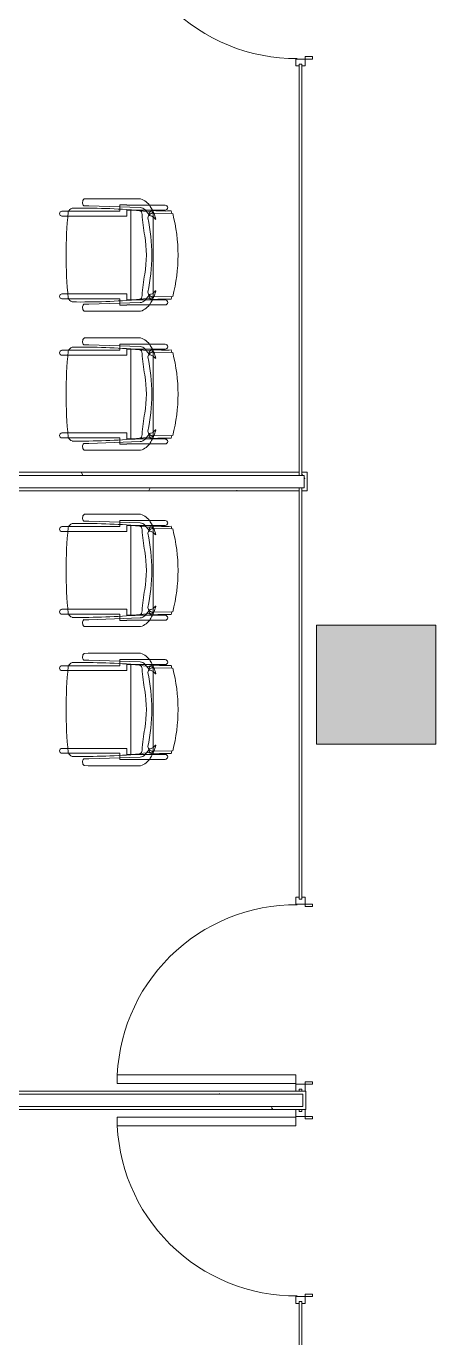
# Model space of a CAD drawing. Header units: inches. Extents: x 920 to 3122, y -545 to 2052.
# Drawn here: x 2608.1 to 2690.7, y 1614 to 1878.1 of the extents above; entities that cross this region are included whole.
import ezdxf

# ---------------------------------------------------------------- set-up
doc = ezdxf.new("R2010")
doc.units = ezdxf.units.IN
doc.header["$MEASUREMENT"] = 0
for name, color, linetype, lineweight in [('A-DOOR', 31, 'Continuous', 13), ('A-WALL', 113, 'Continuous', 13), ('A-WALL-PATT', 111, 'Continuous', 13), ('B-CL', 7, 'Continuous', 9), ('I-FURN', 30, 'Continuous', 9), ('I-WALL', 2, 'Continuous', 13), ('S-COLS', 52, 'Continuous', 13), ('Victor Bldg - 7th Floor_LINK_dwg', 8, 'Continuous', 9)]:
    doc.layers.add(name, color=color, linetype=linetype, lineweight=lineweight)
pattern_1 = [(0, (1837.652, 0), (30.72, 7.68), [1.267, -21.773, 1.267, -21.773, -122.88]), (0, (1837.652, 0), (30.72, 7.68), [-46.08, 1.267, -44.813, 1.267, -21.773, -53.76]), (0, (1837.652, 0), (30.72, 7.68), [-115.2, 1.267, -14.093, 1.267, -37.133]), (120, (1849.172, 3.84), (-22.011075, 22.7643), [1.267, -21.773, 1.267, -21.773, -122.88]), (120, (1849.172, 3.84), (-22.011075, 22.7643), [-46.08, 1.267, -44.813, 1.267, -21.773, -53.76]), (120, (1849.172, 3.84), (-22.011075, 22.7643), [-115.2, 1.267, -14.093, 1.267, -37.133]), (240, (1853.012, 19.2), (-8.708925, -30.4443), [1.267, -21.773, 1.267, -21.773, -122.88]), (240, (1853.012, 19.2), (-8.708925, -30.4443), [-46.08, 1.267, -44.813, 1.267, -21.773, -53.76]), (240, (1853.012, 19.2), (-8.708925, -30.4443), [-115.2, 1.267, -14.093, 1.267, -37.133])]

# ---------------------------------------------------------------- blocks, each defined once
blk = doc.blocks.new('Concrete-Rectangular-Column - 24_ x 24_-V5-Level 07  POWER _ SIGNAL')
at = {"layer": 'S-COLS', "lineweight": 9}
blk.add_hatch(color=7, dxfattribs=at).paths.add_polyline_path([(12, -12), (12, 12), (-12, 12), (-12, -12), (7.48, -12)], flags=0)
at = {"layer": 'S-COLS', "color": 8, "lineweight": 20}
for p, q in [((12, 12), (-12, 12)), ((-12, 12), (-12, -12)), ((12, -12), (12, 12)), ((-12, -12), (12, -12))]:
    blk.add_line(p, q, dxfattribs=at)
blk = doc.blocks.new('Victor Bldg - 7th Floor_LINK_dwg-6972240-Level 07  POWER _ SIGNAL')
at = {"layer": 'B-CL', "flags": 128}
blk.add_lwpolyline([(829, 1757.5), (853, 1757.5), (853, 1733.5), (829, 1733.5)], close=True, dxfattribs=at)
blk = doc.blocks.new('F-Haworth_Chair_X99-Seminar - X99 Seminar Chair with Glides-7293402-Level 07  POWER _ SIGNAL')
at = {"layer": 'I-FURN'}
for p, q in [((-8.82, 9.44), (-8.82, 10.78)), ((-7.83, 10.78), (-7.83, 9.57)), ((7.83, 9.57), (7.83, 10.78)), ((8.82, 10.78), (8.82, 9.44)), ((-8.82, -0.89), (-8.82, 9.44)), ((-7.83, 9.57), (-7.83, -2.27)), ((7.83, -2.27), (7.83, 9.57)), ((8.82, 9.44), (8.82, -0.89)), ((-11.32, 5.48), (-11.3, 6.32)), ((-11.32, -5.06), (-11.32, 5.48)), ((-9.92, 6.36), (-9.92, 5.36)), ((-9.92, 5.36), (-9.57, -4.97)), ((9.57, -4.97), (9.92, 5.36)), ((9.92, 5.36), (9.92, 6.36)), ((11.3, 6.32), (11.32, 5.48)), ((11.32, 5.48), (11.32, -5.06)), ((-10.07, -0.89), (-9.71, -0.89)), ((-10.07, -2.27), (-10.07, -0.89)), ((-10.04, -2.27), (-10.07, -2.27)), ((-10.04, -4.99), (-10.04, -2.27)), ((-9.71, -0.89), (-9.2, -0.89)), ((-9.2, -0.89), (-8.82, -0.89)), ((-9.04, -2.27), (-9.04, -3.12)), ((-7.83, -2.27), (-9.04, -2.27)), ((9.04, -2.27), (7.83, -2.27)), ((8.82, -0.89), (9.2, -0.89)), ((9.04, -3.12), (9.04, -2.27)), ((9.2, -0.89), (9.71, -0.89)), ((9.71, -0.89), (10.07, -0.89)), ((10.04, -2.27), (10.04, -4.99)), ((10.07, -2.27), (10.04, -2.27)), ((10.07, -0.89), (10.07, -2.27)), ((-10.04, -6.81), (-10.04, -5)), ((-9.07, -3.12), (9.07, -3.12)), ((-9.07, -3.2), (-9.07, -3.12)), ((-8.9, -4.8), (-9.07, -3.2)), ((-9.04, -3.12), (-9.04, -3.43)), ((-9.04, -3.43), (-9.04, -3.62)), ((-9.04, -3.62), (-9.04, -5.99)), ((-8.88, -4.99), (-8.89, -4.91)), ((-8.75, -6.22), (-8.88, -4.99)), ((8.88, -4.99), (8.75, -6.22)), ((8.89, -4.91), (8.88, -4.99)), ((9.07, -3.2), (8.9, -4.8)), ((9.04, -3.43), (9.04, -3.12)), ((9.04, -3.62), (9.04, -3.43)), ((9.04, -5.99), (9.04, -3.62)), ((9.07, -3.12), (9.07, -3.2)), ((10.04, -5), (10.04, -6.81)), ((-10.04, -10.02), (-10.04, -6.81)), ((-9.13, -5.92), (-8.07, -6.77)), ((-9.04, -5.99), (-9.04, -7.4)), ((-9.04, -7.4), (-9.04, -10.02)), ((-8.68, -6.87), (-8.75, -6.22)), ((-8.62, -7.42), (-8.68, -6.87)), ((-8.6, -7.6), (-8.62, -7.43)), ((-8.61, -6.81), (-8.23, -6.95)), ((-8.49, -7.6), (-8.56, -7.6)), ((-8.42, -7.57), (-8.34, -11.37)), ((-8.34, -11.52), (-8.42, -7.57)), ((-7.65, -7.6), (-8.4, -7.6)), ((-8.03, -6.81), (-7.95, -6.87)), ((7.65, -7.6), (-7.65, -7.6)), ((8.4, -7.6), (7.65, -7.6)), ((7.95, -6.87), (8.03, -6.81)), ((8.07, -6.77), (9.13, -5.92)), ((8.23, -6.95), (8.61, -6.81)), ((8.34, -11.37), (8.42, -7.57)), ((8.42, -7.57), (8.34, -11.52)), ((8.56, -7.6), (8.49, -7.6)), ((8.62, -7.43), (8.6, -7.6)), ((8.68, -6.87), (8.62, -7.42)), ((8.75, -6.22), (8.68, -6.87)), ((9.04, -7.4), (9.04, -5.99)), ((9.04, -10.02), (9.04, -7.4)), ((10.04, -6.81), (10.04, -10.02)), ((-7.18, -7.99), (-7.21, -8.13)), ((7.21, -8.13), (7.18, -7.99))]:
    blk.add_line(p, q, dxfattribs=at)
for centre, radius, start, end in [((-8.32, 10.78), 0.495, 0, 180), ((8.32, 10.78), 0.495, 0, 180), ((-8.21, 8.28), 1.31, 110.0433, 159.9567), ((144.06, 7.32), 153.52, 179.4749, 184.5213), ((0, -75.01), 84.96, 84.1475, 95.8525), ((8.21, 8.28), 1.31, 20.0433, 69.9567), ((-144.06, 7.32), 153.52, 355.4787, 0.5251), ((-10.58, 5.68), 0.956, 45.8901, 138.1099), ((10.58, 5.68), 0.956, 41.8901, 134.1099), ((-7.87, -3.92), 3.63, 198.1789, 238.0478), ((-8.18, -4.9), 1.39, 182.8013, 227.1078), ((-8.24, -4.59), 0.763, 194.2338, 275.7662), ((8.24, -4.59), 0.763, 264.2338, 345.7662), ((8.18, -4.9), 1.39, 312.8922, 357.1987), ((7.87, -3.92), 3.63, 301.9522, 341.8211), ((-4.71, 1.15), 9.61, 238.0478, 243.9964), ((-5.2, -7.86), 3.74, 170.0936, 184.0143), ((-4.71, 1.15), 9.61, 243.9964, 246.4906), ((-8.28, -7.33), 0.613, 122.5427, 170.0936), ((-4.71, 1.15), 9.61, 246.6393, 247.073), ((-7.37, -7.55), 1.05, 95.9554, 181.1786), ((-7.37, -7.55), 1.05, 145.2002, 181.1786), ((-4.71, 1.15), 9.61, 247.2631, 254.9334), ((-11.32, -48.08), 42.84, 79.9767, 85.7699), ((-6.55, -6.76), 1.38, 185.0878, 199.5533), ((-6.55, -6.76), 1.38, 199.5533, 212.4248), ((-6.55, -6.76), 1.38, 214.0187, 228.4842), ((0, 26.49), 33.83, 257.2285, 282.7715), ((-6.55, -6.76), 1.38, 228.4842, 242.9497), ((0, 15.97), 22.19, 259.9767, 280.0233), ((11.32, -48.08), 42.84, 94.2301, 100.0233), ((6.55, -6.76), 1.38, 297.0503, 325.9813), ((4.71, 1.15), 9.61, 285.0666, 292.7369), ((7.37, -7.55), 1.05, 358.8214, 84.0446), ((6.55, -6.76), 1.38, 327.5752, 354.9122), ((7.37, -7.55), 1.05, 358.8214, 34.7998), ((4.71, 1.15), 9.61, 292.927, 293.3607), ((4.71, 1.15), 9.61, 293.5094, 296.0036), ((8.28, -7.33), 0.613, 9.9064, 57.4573), ((5.2, -7.86), 3.74, 355.9857, 9.9064), ((4.71, 1.15), 9.61, 296.0036, 301.9522), ((-9.54, -10.02), 0.498, 180, 0), ((-36.06, -10.03), 27.2, 357.4882, 4.0143), ((36.06, -10.03), 27.2, 175.9857, 182.5118), ((9.54, -10.02), 0.498, 180, 0), ((0, 20.73), 33.17, 254.4478, 255.4234), ((0, 20.29), 32.89, 255.304, 284.6925), ((0, 20.73), 33.17, 284.5766, 285.5522)]:
    blk.add_arc(centre, radius, start, end, dxfattribs=at)
blk = doc.blocks.new('F-Haworth_Chair_X99-Seminar - X99 Seminar Chair with Glides-V6-Level 07  POWER _ SIGNAL')
at = {"layer": 'I-FURN'}
for p, q in [((-8.82, 9.44), (-8.82, 10.78)), ((-7.83, 10.78), (-7.83, 9.57)), ((7.83, 9.57), (7.83, 10.78)), ((8.82, 10.78), (8.82, 9.44)), ((-8.82, -0.89), (-8.82, 9.44)), ((-7.83, 9.57), (-7.83, -2.27)), ((7.83, -2.27), (7.83, 9.57)), ((8.82, 9.44), (8.82, -0.89)), ((-11.32, 5.48), (-11.3, 6.32)), ((-11.32, -5.06), (-11.32, 5.48)), ((-9.92, 6.36), (-9.92, 5.36)), ((-9.92, 5.36), (-9.57, -4.97)), ((9.57, -4.97), (9.92, 5.36)), ((9.92, 5.36), (9.92, 6.36)), ((11.3, 6.32), (11.32, 5.48)), ((11.32, 5.48), (11.32, -5.06)), ((-10.07, -0.89), (-9.71, -0.89)), ((-10.07, -2.27), (-10.07, -0.89)), ((-10.04, -2.27), (-10.07, -2.27)), ((-10.04, -4.99), (-10.04, -2.27)), ((-9.71, -0.89), (-9.2, -0.89)), ((-9.2, -0.89), (-8.82, -0.89)), ((-9.04, -2.27), (-9.04, -3.12)), ((-7.83, -2.27), (-9.04, -2.27)), ((9.04, -2.27), (7.83, -2.27)), ((8.82, -0.89), (9.2, -0.89)), ((9.04, -3.12), (9.04, -2.27)), ((9.2, -0.89), (9.71, -0.89)), ((9.71, -0.89), (10.07, -0.89)), ((10.04, -2.27), (10.04, -4.99)), ((10.07, -2.27), (10.04, -2.27)), ((10.07, -0.89), (10.07, -2.27)), ((-10.04, -6.81), (-10.04, -5)), ((-9.07, -3.12), (9.07, -3.12)), ((-9.07, -3.2), (-9.07, -3.12)), ((-8.9, -4.8), (-9.07, -3.2)), ((-9.04, -3.12), (-9.04, -3.43)), ((-9.04, -3.43), (-9.04, -3.62)), ((-9.04, -3.62), (-9.04, -5.99)), ((-8.88, -4.99), (-8.89, -4.91)), ((-8.75, -6.22), (-8.88, -4.99)), ((8.88, -4.99), (8.75, -6.22)), ((8.89, -4.91), (8.88, -4.99)), ((9.07, -3.2), (8.9, -4.8)), ((9.04, -3.43), (9.04, -3.12)), ((9.04, -3.62), (9.04, -3.43)), ((9.04, -5.99), (9.04, -3.62)), ((9.07, -3.12), (9.07, -3.2)), ((10.04, -5), (10.04, -6.81)), ((-10.04, -10.02), (-10.04, -6.81)), ((-9.13, -5.92), (-8.07, -6.77)), ((-9.04, -5.99), (-9.04, -7.4)), ((-9.04, -7.4), (-9.04, -10.02)), ((-8.68, -6.87), (-8.75, -6.22)), ((-8.64, -7.28), (-8.68, -6.87)), ((-8.62, -7.42), (-8.64, -7.29)), ((-8.6, -7.6), (-8.62, -7.43)), ((-8.61, -6.81), (-8.23, -6.95)), ((-8.49, -7.6), (-8.56, -7.6)), ((-8.42, -7.57), (-8.34, -11.37)), ((-8.34, -11.52), (-8.42, -7.57)), ((-7.65, -7.6), (-8.4, -7.6)), ((-8.03, -6.81), (-7.95, -6.87)), ((7.65, -7.6), (-7.65, -7.6)), ((8.4, -7.6), (7.65, -7.6)), ((7.95, -6.87), (8.03, -6.81)), ((8.07, -6.77), (9.13, -5.92)), ((8.23, -6.95), (8.61, -6.81)), ((8.34, -11.37), (8.42, -7.57)), ((8.42, -7.57), (8.34, -11.52)), ((8.56, -7.6), (8.49, -7.6)), ((8.62, -7.43), (8.6, -7.6)), ((8.68, -6.87), (8.62, -7.42)), ((8.75, -6.22), (8.68, -6.87)), ((9.04, -7.4), (9.04, -5.99)), ((9.04, -10.02), (9.04, -7.4)), ((10.04, -6.81), (10.04, -10.02)), ((-7.18, -7.99), (-7.21, -8.13)), ((7.21, -8.13), (7.18, -7.99))]:
    blk.add_line(p, q, dxfattribs=at)
for centre, radius, start, end in [((-8.32, 10.78), 0.495, 0, 180), ((8.32, 10.78), 0.495, 0, 180), ((-8.21, 8.28), 1.31, 110.0433, 159.9567), ((144.06, 7.32), 153.52, 179.4749, 184.5213), ((0, -75.01), 84.96, 84.1475, 95.8525), ((8.21, 8.28), 1.31, 20.0433, 69.9567), ((-144.06, 7.32), 153.52, 355.4787, 0.5251), ((-10.58, 5.68), 0.956, 45.8901, 138.1099), ((10.58, 5.68), 0.956, 41.8901, 134.1099), ((-7.87, -3.92), 3.63, 198.1789, 238.0478), ((-8.18, -4.9), 1.39, 182.8013, 227.1078), ((-8.24, -4.59), 0.763, 194.2338, 275.7662), ((8.24, -4.59), 0.763, 264.2338, 345.7662), ((8.18, -4.9), 1.39, 312.8922, 357.1987), ((7.87, -3.92), 3.63, 301.9522, 341.8211), ((-4.71, 1.15), 9.61, 238.0478, 243.9964), ((-5.2, -7.86), 3.74, 170.0936, 184.0143), ((-4.71, 1.15), 9.61, 243.9964, 245.8154), ((-8.28, -7.33), 0.613, 122.5427, 170.0936), ((-4.71, 1.15), 9.61, 245.8524, 246.4906), ((-4.71, 1.15), 9.61, 246.6393, 247.073), ((-7.37, -7.55), 1.05, 95.9554, 181.1786), ((-7.37, -7.55), 1.05, 145.2002, 181.1786), ((-4.71, 1.15), 9.61, 247.2631, 254.9334), ((-11.32, -48.08), 42.84, 79.9767, 85.7699), ((-6.55, -6.76), 1.38, 185.0878, 199.5533), ((-6.55, -6.76), 1.38, 199.5533, 212.4248), ((-6.55, -6.76), 1.38, 214.0187, 242.9497), ((0, 26.49), 33.83, 257.2285, 282.7715), ((0, 15.97), 22.19, 259.9767, 280.0233), ((11.32, -48.08), 42.84, 94.2301, 100.0233), ((6.55, -6.76), 1.38, 297.0503, 325.9813), ((4.71, 1.15), 9.61, 285.0666, 292.7369), ((7.37, -7.55), 1.05, 358.8214, 84.0446), ((6.55, -6.76), 1.38, 327.5752, 354.9122), ((7.37, -7.55), 1.05, 358.8214, 34.7998), ((4.71, 1.15), 9.61, 292.927, 293.3607), ((4.71, 1.15), 9.61, 293.5094, 296.0036), ((8.28, -7.33), 0.613, 9.9064, 57.4573), ((5.2, -7.86), 3.74, 355.9857, 9.9064), ((4.71, 1.15), 9.61, 296.0036, 301.9522), ((-9.54, -10.02), 0.498, 180, 0), ((-36.06, -10.03), 27.2, 357.4882, 4.0143), ((36.06, -10.03), 27.2, 175.9857, 182.5118), ((9.54, -10.02), 0.498, 180, 0), ((0, 20.73), 33.17, 254.4478, 255.4234), ((0, 20.29), 32.89, 255.304, 284.6925), ((0, 20.73), 33.17, 284.5766, 285.5522)]:
    blk.add_arc(centre, radius, start, end, dxfattribs=at)
blk = doc.blocks.new('F-Haworth_Chair_X99-Seminar - X99 Seminar Chair with Glides-7157676-Level 07  POWER _ SIGNAL')
at = {"layer": 'I-FURN'}
for p, q in [((-8.34, 11.52), (-8.42, 7.57)), ((-8.42, 7.57), (-8.34, 11.37)), ((8.42, 7.57), (8.34, 11.52)), ((8.34, 11.37), (8.42, 7.57)), ((-10.04, 10.02), (-10.04, 6.81)), ((-9.04, 7.4), (-9.04, 10.02)), ((-7.18, 7.99), (-7.21, 8.13)), ((7.21, 8.13), (7.18, 7.99)), ((9.04, 10.02), (9.04, 7.4)), ((10.04, 6.81), (10.04, 10.02)), ((-10.04, 6.81), (-10.04, 5)), ((-9.13, 5.92), (-8.07, 6.77)), ((-9.04, 5.99), (-9.04, 7.4)), ((-9.04, 3.62), (-9.04, 5.99)), ((-8.75, 6.22), (-8.88, 4.99)), ((-8.68, 6.87), (-8.75, 6.22)), ((-8.62, 7.42), (-8.68, 6.87)), ((-8.6, 7.6), (-8.62, 7.43)), ((-8.61, 6.81), (-8.23, 6.95)), ((-8.49, 7.6), (-8.56, 7.6)), ((-7.65, 7.6), (-8.4, 7.6)), ((-8.03, 6.81), (-7.95, 6.87)), ((7.65, 7.6), (-7.65, 7.6)), ((8.4, 7.6), (7.65, 7.6)), ((7.95, 6.87), (8.03, 6.81)), ((8.07, 6.77), (9.13, 5.92)), ((8.23, 6.95), (8.61, 6.81)), ((8.56, 7.6), (8.49, 7.6)), ((8.62, 7.43), (8.6, 7.6)), ((8.68, 6.87), (8.62, 7.42)), ((8.75, 6.22), (8.68, 6.87)), ((8.88, 4.99), (8.75, 6.22)), ((9.04, 7.4), (9.04, 5.99)), ((9.04, 5.99), (9.04, 3.62)), ((10.04, 5), (10.04, 6.81)), ((-11.32, 5.06), (-11.32, -5.48)), ((-10.04, 4.99), (-10.04, 2.27)), ((-9.92, -5.36), (-9.57, 4.97)), ((-8.9, 4.8), (-9.07, 3.2)), ((-9.07, 3.2), (-9.07, 3.12)), ((-9.07, 3.12), (9.07, 3.12)), ((-9.04, 3.43), (-9.04, 3.62)), ((-9.04, 3.12), (-9.04, 3.43)), ((-9.04, 2.27), (-9.04, 3.12)), ((-8.88, 4.99), (-8.89, 4.91)), ((8.89, 4.91), (8.88, 4.99)), ((9.07, 3.2), (8.9, 4.8)), ((9.04, 3.62), (9.04, 3.43)), ((9.04, 3.43), (9.04, 3.12)), ((9.04, 3.12), (9.04, 2.27)), ((9.07, 3.12), (9.07, 3.2)), ((9.57, 4.97), (9.92, -5.36)), ((10.04, 2.27), (10.04, 4.99)), ((11.32, -5.48), (11.32, 5.06)), ((-10.04, 2.27), (-10.07, 2.27)), ((-10.07, 2.27), (-10.07, 0.89)), ((-10.07, 0.89), (-9.71, 0.89)), ((-9.71, 0.89), (-9.2, 0.89)), ((-9.2, 0.89), (-8.82, 0.89)), ((-7.83, 2.27), (-9.04, 2.27)), ((-8.82, 0.89), (-8.82, -9.44)), ((-7.83, -9.57), (-7.83, 2.27)), ((9.04, 2.27), (7.83, 2.27)), ((7.83, 2.27), (7.83, -9.57)), ((8.82, 0.89), (9.2, 0.89)), ((8.82, -9.44), (8.82, 0.89)), ((9.2, 0.89), (9.71, 0.89)), ((9.71, 0.89), (10.07, 0.89)), ((10.07, 2.27), (10.04, 2.27)), ((10.07, 0.89), (10.07, 2.27)), ((-11.32, -5.48), (-11.3, -6.32)), ((-9.92, -6.36), (-9.92, -5.36)), ((9.92, -5.36), (9.92, -6.36)), ((11.3, -6.32), (11.32, -5.48)), ((-8.82, -9.44), (-8.82, -10.78)), ((-7.83, -10.78), (-7.83, -9.57)), ((7.83, -9.57), (7.83, -10.78)), ((8.82, -10.78), (8.82, -9.44))]:
    blk.add_line(p, q, dxfattribs=at)
for centre, radius, start, end in [((-36.06, 10.03), 27.2, 355.9857, 2.5118), ((0, -20.73), 33.17, 104.5766, 105.5522), ((0, -20.29), 32.89, 75.3075, 104.696), ((0, -20.73), 33.17, 74.4478, 75.4234), ((36.06, 10.03), 27.2, 177.4882, 184.0143), ((-9.54, 10.02), 0.498, 360, 180), ((-5.2, 7.86), 3.74, 175.9857, 189.9064), ((-4.71, -1.15), 9.61, 105.0666, 112.7369), ((-6.55, 6.76), 1.38, 117.0503, 145.9813), ((6.55, 6.76), 1.38, 34.0187, 62.9497), ((4.71, -1.15), 9.61, 67.2631, 74.9334), ((5.2, 7.86), 3.74, 350.0936, 4.0143), ((9.54, 10.02), 0.498, 360, 180), ((-7.87, 3.92), 3.63, 121.9522, 161.8211), ((-4.71, -1.15), 9.61, 116.0036, 121.9522), ((-8.18, 4.9), 1.39, 132.8922, 177.1987), ((-8.24, 4.59), 0.763, 84.2338, 165.7662), ((-4.71, -1.15), 9.61, 113.5094, 116.0036), ((-8.28, 7.33), 0.613, 189.9064, 237.4573), ((-4.71, -1.15), 9.61, 112.927, 113.3607), ((-7.37, 7.55), 1.05, 178.8214, 214.7998), ((-7.37, 7.55), 1.05, 178.8214, 264.0446), ((-11.32, 48.08), 42.84, 274.2301, 280.0233), ((-6.55, 6.76), 1.38, 147.5752, 174.9122), ((0, -26.49), 33.83, 77.2285, 102.7715), ((0, -15.97), 22.19, 79.9767, 100.0233), ((11.32, 48.08), 42.84, 259.9767, 265.7699), ((7.37, 7.55), 1.05, 275.9554, 1.1786), ((6.55, 6.76), 1.38, 5.0878, 32.4248), ((8.24, 4.59), 0.763, 14.2338, 95.7662), ((7.37, 7.55), 1.05, 325.2002, 1.1786), ((4.71, -1.15), 9.61, 66.6393, 67.073), ((4.71, -1.15), 9.61, 63.9964, 66.4906), ((8.28, 7.33), 0.613, 302.5427, 350.0936), ((4.71, -1.15), 9.61, 58.0478, 63.9964), ((8.18, 4.9), 1.39, 2.8013, 47.1078), ((7.87, 3.92), 3.63, 18.1789, 58.0478), ((144.06, -7.32), 153.52, 175.4787, 180.5251), ((-144.06, -7.32), 153.52, 359.4749, 4.5213), ((-10.58, -5.68), 0.956, 221.8901, 314.1099), ((10.58, -5.68), 0.956, 225.8901, 318.1099), ((-8.21, -8.28), 1.31, 200.0433, 249.9567), ((0, 75.01), 84.96, 264.1475, 275.8525), ((8.21, -8.28), 1.31, 290.0433, 339.9567), ((-8.32, -10.78), 0.495, 180, 360), ((8.32, -10.78), 0.495, 180, 360)]:
    blk.add_arc(centre, radius, start, end, dxfattribs=at)
blk = doc.blocks.new('F-Haworth_Chair_X99-Seminar - X99 Seminar Chair with Glides-V7-Level 07  POWER _ SIGNAL')
at = {"layer": 'I-FURN'}
for p, q in [((-8.34, 11.52), (-8.42, 7.57)), ((-8.42, 7.57), (-8.34, 11.37)), ((8.42, 7.57), (8.34, 11.52)), ((8.34, 11.37), (8.42, 7.57)), ((-10.04, 10.02), (-10.04, 6.81)), ((-9.04, 7.4), (-9.04, 10.02)), ((-7.18, 7.99), (-7.21, 8.13)), ((7.21, 8.13), (7.18, 7.99)), ((9.04, 10.02), (9.04, 7.4)), ((10.04, 6.81), (10.04, 10.02)), ((-10.04, 6.81), (-10.04, 5)), ((-9.13, 5.92), (-8.07, 6.77)), ((-9.04, 5.99), (-9.04, 7.4)), ((-9.04, 3.62), (-9.04, 5.99)), ((-8.75, 6.22), (-8.88, 4.99)), ((-8.68, 6.87), (-8.75, 6.22)), ((-8.62, 7.42), (-8.68, 6.87)), ((-8.6, 7.6), (-8.62, 7.43)), ((-8.61, 6.81), (-8.23, 6.95)), ((-8.49, 7.6), (-8.56, 7.6)), ((-7.65, 7.6), (-8.4, 7.6)), ((-8.03, 6.81), (-7.95, 6.87)), ((7.65, 7.6), (-7.65, 7.6)), ((8.4, 7.6), (7.65, 7.6)), ((7.95, 6.87), (8.03, 6.81)), ((8.07, 6.77), (9.13, 5.92)), ((8.23, 6.95), (8.61, 6.81)), ((8.56, 7.6), (8.49, 7.6)), ((8.62, 7.43), (8.6, 7.6)), ((8.68, 6.87), (8.62, 7.42)), ((8.75, 6.22), (8.68, 6.87)), ((8.88, 4.99), (8.75, 6.22)), ((9.04, 7.4), (9.04, 5.99)), ((9.04, 5.99), (9.04, 3.62)), ((10.04, 5), (10.04, 6.81)), ((-11.32, 5.06), (-11.32, -5.48)), ((-10.04, 4.99), (-10.04, 2.27)), ((-9.92, -5.36), (-9.57, 4.97)), ((-8.9, 4.8), (-9.07, 3.2)), ((-9.07, 3.2), (-9.07, 3.12)), ((-9.07, 3.12), (9.07, 3.12)), ((-9.04, 3.43), (-9.04, 3.62)), ((-9.04, 3.12), (-9.04, 3.43)), ((-9.04, 2.27), (-9.04, 3.12)), ((-8.88, 4.99), (-8.89, 4.91)), ((8.89, 4.91), (8.88, 4.99)), ((9.07, 3.2), (8.9, 4.8)), ((9.04, 3.62), (9.04, 3.43)), ((9.04, 3.43), (9.04, 3.12)), ((9.04, 3.12), (9.04, 2.27)), ((9.07, 3.12), (9.07, 3.2)), ((9.57, 4.97), (9.92, -5.36)), ((10.04, 2.27), (10.04, 4.99)), ((11.32, -5.48), (11.32, 5.06)), ((-10.04, 2.27), (-10.07, 2.27)), ((-10.07, 2.27), (-10.07, 0.89)), ((-10.07, 0.89), (-9.71, 0.89)), ((-9.71, 0.89), (-9.2, 0.89)), ((-9.2, 0.89), (-8.82, 0.89)), ((-7.83, 2.27), (-9.04, 2.27)), ((-8.82, 0.89), (-8.82, -9.44)), ((-7.83, -9.57), (-7.83, 2.27)), ((9.04, 2.27), (7.83, 2.27)), ((7.83, 2.27), (7.83, -9.57)), ((8.82, 0.89), (9.2, 0.89)), ((8.82, -9.44), (8.82, 0.89)), ((9.2, 0.89), (9.71, 0.89)), ((9.71, 0.89), (10.07, 0.89)), ((10.07, 2.27), (10.04, 2.27)), ((10.07, 0.89), (10.07, 2.27)), ((-11.32, -5.48), (-11.3, -6.32)), ((-9.92, -6.36), (-9.92, -5.36)), ((9.92, -5.36), (9.92, -6.36)), ((11.3, -6.32), (11.32, -5.48)), ((-8.82, -9.44), (-8.82, -10.78)), ((-7.83, -10.78), (-7.83, -9.57)), ((7.83, -9.57), (7.83, -10.78)), ((8.82, -10.78), (8.82, -9.44))]:
    blk.add_line(p, q, dxfattribs=at)
for centre, radius, start, end in [((-36.06, 10.03), 27.2, 355.9857, 2.5118), ((0, -20.73), 33.17, 104.5766, 105.5522), ((0, -20.29), 32.89, 75.3075, 104.696), ((0, -20.73), 33.17, 74.4478, 75.4234), ((36.06, 10.03), 27.2, 177.4882, 184.0143), ((-9.54, 10.02), 0.498, 360, 180), ((-5.2, 7.86), 3.74, 175.9857, 189.9064), ((-4.71, -1.15), 9.61, 105.0666, 112.7369), ((-6.55, 6.76), 1.38, 117.0503, 145.9813), ((6.55, 6.76), 1.38, 48.4842, 62.9497), ((4.71, -1.15), 9.61, 67.2631, 74.9334), ((5.2, 7.86), 3.74, 350.0936, 4.0143), ((9.54, 10.02), 0.498, 360, 180), ((-7.87, 3.92), 3.63, 121.9522, 161.8211), ((-4.71, -1.15), 9.61, 116.0036, 121.9522), ((-8.18, 4.9), 1.39, 132.8922, 177.1987), ((-8.24, 4.59), 0.763, 84.2338, 165.7662), ((-4.71, -1.15), 9.61, 113.5094, 116.0036), ((-8.28, 7.33), 0.613, 189.9064, 237.4573), ((-4.71, -1.15), 9.61, 112.927, 113.3607), ((-7.37, 7.55), 1.05, 178.8214, 214.7998), ((-7.37, 7.55), 1.05, 178.8214, 264.0446), ((-11.32, 48.08), 42.84, 274.2301, 280.0233), ((-6.55, 6.76), 1.38, 147.5752, 174.9122), ((0, -26.49), 33.83, 77.2285, 102.7715), ((0, -15.97), 22.19, 79.9767, 100.0233), ((11.32, 48.08), 42.84, 259.9767, 265.7699), ((6.55, 6.76), 1.38, 34.0187, 48.4842), ((7.37, 7.55), 1.05, 275.9554, 1.1786), ((6.55, 6.76), 1.38, 5.0878, 32.4248), ((8.24, 4.59), 0.763, 14.2338, 95.7662), ((7.37, 7.55), 1.05, 325.2002, 1.1786), ((4.71, -1.15), 9.61, 66.6393, 67.073), ((4.71, -1.15), 9.61, 63.9964, 66.4906), ((8.28, 7.33), 0.613, 302.5427, 350.0936), ((4.71, -1.15), 9.61, 58.0478, 63.9964), ((8.18, 4.9), 1.39, 2.8013, 47.1078), ((7.87, 3.92), 3.63, 18.1789, 58.0478), ((144.06, -7.32), 153.52, 175.4787, 180.5251), ((-144.06, -7.32), 153.52, 359.4749, 4.5213), ((-10.58, -5.68), 0.956, 221.8901, 314.1099), ((10.58, -5.68), 0.956, 225.8901, 318.1099), ((-8.21, -8.28), 1.31, 200.0433, 249.9567), ((0, 75.01), 84.96, 264.1475, 275.8525), ((8.21, -8.28), 1.31, 290.0433, 339.9567), ((-8.32, -10.78), 0.495, 180, 360), ((8.32, -10.78), 0.495, 180, 360)]:
    blk.add_arc(centre, radius, start, end, dxfattribs=at)
blk = doc.blocks.new('Door - Single - Full Lite-7789768-Level 07  POWER _ SIGNAL')
at = {"layer": 'A-DOOR', "lineweight": 9}
for p, q in [((-15.51, 0.87), (-14.13, 0.87)), ((-14.13, 2.33), (-13.63, 2.33)), ((-14.13, 0.87), (-14.13, 2.33)), ((-14.13, 0.83), (-14.13, -1.05)), ((-13.63, 0.83), (-14.13, 0.83)), ((-13.63, 2.33), (-13.63, 0.83)), ((21.62, 2.33), (22.12, 2.33)), ((21.62, 0.83), (21.62, 2.33)), ((22.12, 0.83), (21.62, 0.83)), ((22.12, 2.33), (22.12, 0.87)), ((22.12, 0.87), (23.49, 0.87)), ((22.12, -1.05), (22.12, 0.83)), ((23.49, 0.87), (23.49, 0.16)), ((-14.13, -1.05), (-15.51, -1.05)), ((23.49, -1.05), (22.12, -1.05)), ((23.49, -0.34), (23.49, -1.05))]:
    blk.add_line(p, q, dxfattribs=at)
at = {"layer": 'A-DOOR'}
for p, q in [((-12.26, -1.05), (-14.01, -1.05)), ((-14.01, -1.05), (-14.01, -37.05)), ((-12.26, -37.05), (-12.26, -1.05)), ((-14.01, -37.05), (-12.26, -37.05))]:
    blk.add_line(p, q, dxfattribs=at)
at = {"layer": 'A-DOOR', "lineweight": 9}
blk.add_arc((-14.01, -1.05), 36, 270, 0.5, dxfattribs=at)
blk = doc.blocks.new('Door - Single - Full Lite-7789770-Level 07  POWER _ SIGNAL')
at = {"layer": 'A-DOOR'}
for p, q in [((-14.01, 37.05), (-12.26, 37.05)), ((-14.01, 1.05), (-14.01, 37.05)), ((-12.26, 37.05), (-12.26, 1.05)), ((-12.26, 1.05), (-14.01, 1.05))]:
    blk.add_line(p, q, dxfattribs=at)
at = {"layer": 'A-DOOR', "lineweight": 9}
for p, q in [((-14.13, 1.05), (-15.51, 1.05)), ((-14.13, -0.83), (-14.13, 1.05)), ((23.49, 1.05), (22.12, 1.05)), ((22.12, 1.05), (22.12, -0.83)), ((23.49, 0.34), (23.49, 1.05)), ((-15.51, -0.87), (-14.13, -0.87)), ((-13.63, -0.83), (-14.13, -0.83)), ((-14.13, -0.87), (-14.13, -2.33)), ((-14.13, -2.33), (-13.63, -2.33)), ((-13.63, -2.33), (-13.63, -0.83)), ((22.12, -0.83), (21.62, -0.83)), ((21.62, -0.83), (21.62, -2.33)), ((21.62, -2.33), (22.12, -2.33)), ((22.12, -2.33), (22.12, -0.87)), ((22.12, -0.87), (23.49, -0.87)), ((23.49, -0.87), (23.49, -0.16))]:
    blk.add_line(p, q, dxfattribs=at)
blk.add_arc((-14.01, 1.05), 36, 359.5, 90, dxfattribs=at)

msp = doc.modelspace()

# ---------------------------------------------------------------- hatches: boundary and pattern name
at = {"layer": 'A-WALL-PATT', "lineweight": 9}
h = msp.add_hatch(dxfattribs=at)
h.set_pattern_fill('FP_2', color=256, style=0, pattern_type=2)
h.set_pattern_definition(pattern_1)
h.paths.add_polyline_path([(2664.7446, 1785.125), (2664.7446, 1788.25), (2663.6519, 1788.25), (2663.6519, 1787.625), (2664.1196, 1787.625), (2664.1196, 1785.125)], flags=0)
h.paths.add_polyline_path([(2511.9598, 1787.625), (2663.1519, 1787.625), (2663.1519, 1788.25), (2498.7446, 1788.25), (2498.7446, 1787.625), (2500.1615, 1787.625)], flags=0)
h = msp.add_hatch(dxfattribs=at)
h.set_pattern_fill('FP_2', color=256, style=0, pattern_type=2)
h.set_pattern_definition(pattern_1)
h.paths.add_polyline_path([(2511.9598, 1784.5), (2663.1519, 1784.5), (2663.1519, 1785.125), (2498.7446, 1785.125), (2498.7446, 1784.5), (2500.1615, 1784.5)], flags=0)
h.paths.add_polyline_path([(2664.1196, 1784.5), (2664.7446, 1784.5), (2664.7446, 1785.125), (2663.6519, 1785.125), (2663.6519, 1784.5)], flags=0)
h = msp.add_hatch(dxfattribs=at)
h.set_pattern_fill('FP_2', color=256, style=0, pattern_type=2)
h.set_pattern_definition(pattern_1)
h.paths.add_polyline_path([(2664.4946, 1660.5625), (2664.4946, 1663.6875), (2498.7446, 1663.6875), (2498.7446, 1663.0625), (2663.8696, 1663.0625), (2663.8696, 1660.5625)], flags=0)
h = msp.add_hatch(dxfattribs=at)
h.set_pattern_fill('FP_2', color=256, style=0, pattern_type=2)
h.set_pattern_definition(pattern_1)
h.paths.add_polyline_path([(2599.0468, 1659.9375), (2664.4946, 1659.9375), (2664.4946, 1660.5625), (2498.7446, 1660.5625), (2498.7513, 1659.9375), (2511.9598, 1659.9375)], flags=0)

# ---------------------------------------------------------------- linework, layer by layer
at = {"layer": 'A-WALL'}
for p, q in [((2498.7446, 1787.625), (2664.1196, 1787.625)), ((2663.1519, 1787.625), (2663.1519, 1788.25)), ((2663.6519, 1787.625), (2663.6519, 1788.25)), ((2664.1196, 1785.125), (2664.1196, 1787.625)), ((2498.7446, 1785.125), (2664.1196, 1785.125)), ((2663.1519, 1784.5), (2663.1519, 1785.125)), ((2663.6519, 1784.5), (2663.6519, 1785.125)), ((2663.6519, 1663.6875), (2663.1519, 1663.6875)), ((2498.7446, 1663.0625), (2663.8696, 1663.0625)), ((2663.8696, 1660.5625), (2663.8696, 1663.0625)), ((2498.7446, 1660.5625), (2663.8696, 1660.5625)), ((2663.1519, 1659.9375), (2663.6519, 1659.9375))]:
    msp.add_line(p, q, dxfattribs=at)
at = {"layer": 'I-WALL'}
for p, q in [((2663.1519, 1870.4375), (2663.1519, 1788.25)), ((2663.6519, 1870.4375), (2663.1519, 1870.4375)), ((2663.6519, 1788.25), (2663.6519, 1870.4375)), ((2663.1519, 1788.25), (2498.7446, 1788.25)), ((2664.7446, 1788.25), (2663.6519, 1788.25)), ((2664.7446, 1784.5), (2664.7446, 1788.25)), ((2498.7446, 1784.5), (2663.1519, 1784.5)), ((2663.1519, 1784.5), (2663.1519, 1702.3125)), ((2663.6519, 1784.5), (2664.7446, 1784.5)), ((2663.6519, 1702.3125), (2663.6519, 1784.5)), ((2663.1519, 1702.3125), (2663.6519, 1702.3125)), ((2663.1519, 1663.6875), (2498.7446, 1663.6875)), ((2663.1519, 1664.0625), (2663.1519, 1663.6875)), ((2663.6519, 1664.0625), (2663.1519, 1664.0625)), ((2663.6519, 1663.6875), (2663.6519, 1664.0625)), ((2664.4946, 1663.6875), (2663.6519, 1663.6875)), ((2664.4946, 1659.9375), (2664.4946, 1663.6875)), ((2498.7446, 1659.9375), (2663.1519, 1659.9375)), ((2663.1519, 1659.9375), (2663.1519, 1659.5625)), ((2663.1519, 1659.5625), (2663.6519, 1659.5625)), ((2663.6519, 1659.9375), (2664.4946, 1659.9375)), ((2663.6519, 1659.5625), (2663.6519, 1659.9375)), ((2663.1519, 1621.3125), (2663.1519, 1539.6875)), ((2663.6519, 1621.3125), (2663.1519, 1621.3125)), ((2663.6519, 1539.6875), (2663.6519, 1621.3125))]:
    msp.add_line(p, q, dxfattribs=at)

# ---------------------------------------------------------------- block references
at = {"layer": 'A-DOOR'}
for name, p, rotation in [('Door - Single - Full Lite-7789768-Level 07  POWER _ SIGNAL', (2663.4907, 1893.5566), 269.9999999999999), ('Door - Single - Full Lite-7789770-Level 07  POWER _ SIGNAL', (2663.4907, 1679.1934), 89.99999999999991), ('Door - Single - Full Lite-7789768-Level 07  POWER _ SIGNAL', (2663.4907, 1644.4316), 269.9999999999999)]:
    msp.add_blockref(name, p, dxfattribs=dict(at, rotation=rotation))
at = {"layer": 'I-FURN'}
for name, p, rotation in [('F-Haworth_Chair_X99-Seminar - X99 Seminar Chair with Glides-V6-Level 07  POWER _ SIGNAL', (2626.1269, 1832), 90.00000000000001), ('F-Haworth_Chair_X99-Seminar - X99 Seminar Chair with Glides-7293402-Level 07  POWER _ SIGNAL', (2626.1269, 1804), 90.00000000000001), ('F-Haworth_Chair_X99-Seminar - X99 Seminar Chair with Glides-7157676-Level 07  POWER _ SIGNAL', (2626.1269, 1768.5), 270), ('F-Haworth_Chair_X99-Seminar - X99 Seminar Chair with Glides-V7-Level 07  POWER _ SIGNAL', (2626.1269, 1740.5), 270)]:
    msp.add_blockref(name, p, dxfattribs=dict(at, rotation=rotation))
at = {"layer": 'S-COLS', "lineweight": 9}
msp.add_blockref('Concrete-Rectangular-Column - 24_ x 24_-V5-Level 07  POWER _ SIGNAL', (2678.6519, 1745.5), dxfattribs=at)
at = {"layer": 'Victor Bldg - 7th Floor_LINK_dwg', "color": 7}
msp.add_blockref('Victor Bldg - 7th Floor_LINK_dwg-6972240-Level 07  POWER _ SIGNAL', (1837.6519, 0), dxfattribs=at)

doc.saveas('drawing.dxf')
